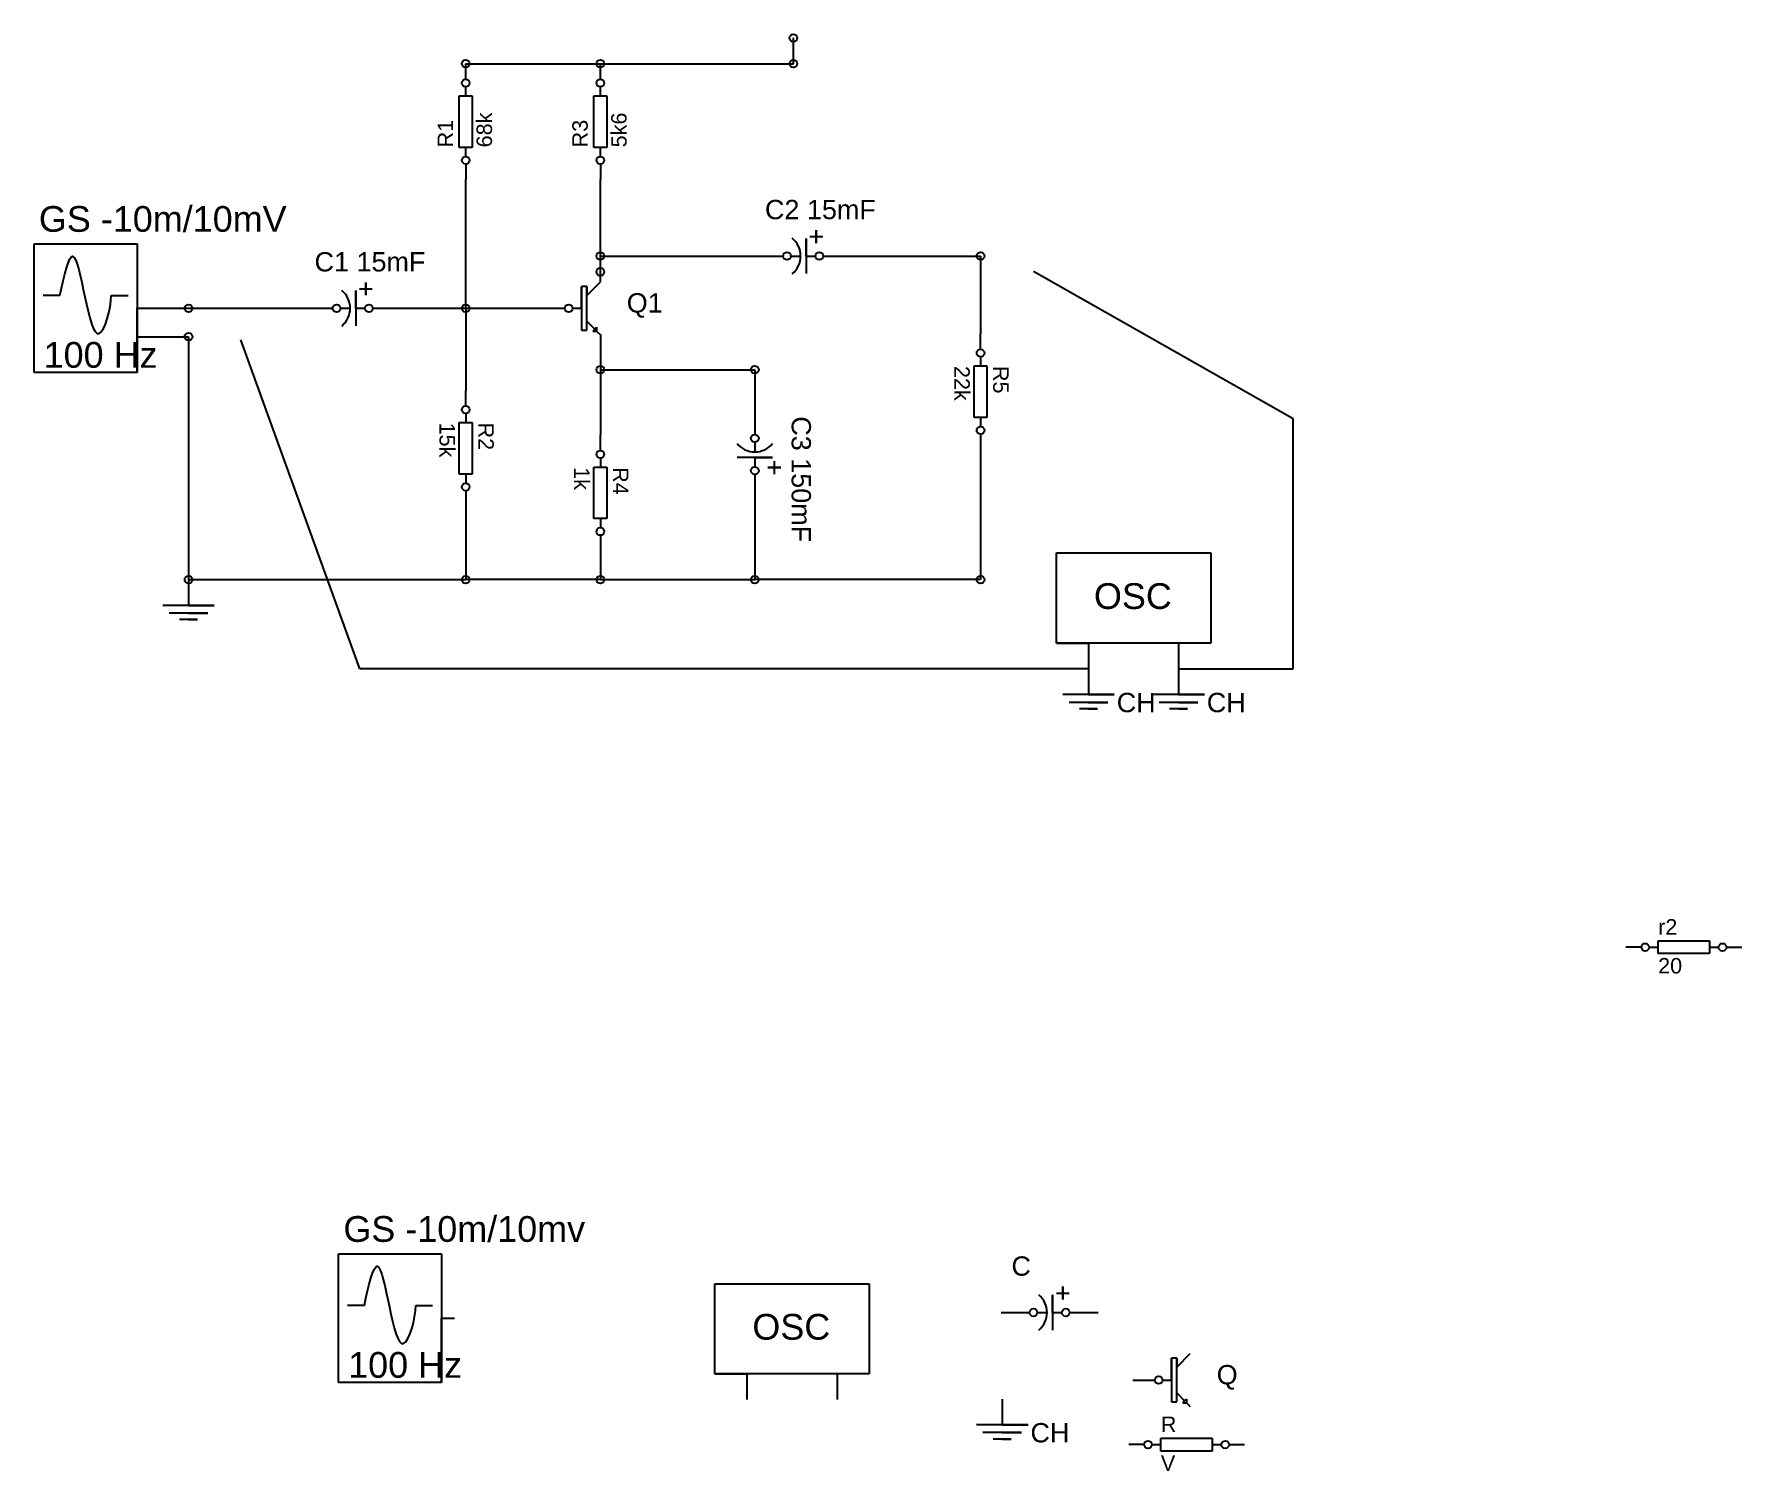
# Model space of a CAD drawing. Header units: millimetres. Extents: x 130 to 263, y -32 to 80.
import ezdxf

# ---------------------------------------------------------------- set-up
doc = ezdxf.new("R2010")
doc.units = ezdxf.units.MM
doc.header["$LTSCALE"] = 0.5
doc.header["$MEASUREMENT"] = 0
doc.styles.get("Standard").update_dxf_attribs({"font": 'arial.ttf'})

# ---------------------------------------------------------------- blocks, each defined once
blk = doc.blocks.new('sursa alternativ')
for p, q in [((-9, -5), (-9, 5)), ((-9, 5), (-1, 5)), ((-1, 5), (-1, -5)), ((-9, -5), (-9, 1)), ((-7, 1), (-8.3, 1)), ((-3, 1), (-1.7, 1)), ((-1, -5), (-1, 0)), ((-1, 0), (0, 0)), ((-1, -5), (-9, -5))]:
    blk.add_line(p, q)
blk.add_open_spline([(-7, 1), (-6.66, 2.54), (-5.63, 7.12), (-4.55, -5.37), (-3.01, -0.05), (-3, 1)], degree=3, knots=[0, 0, 0, 0, 3.197124, 9.536436, 12.649551, 12.649551, 12.649551, 12.649551])
for tag, p in [('TEXT', (-8.63, 5.94)), ('V', (-8.26, -4.62))]:
    blk.add_attdef(tag, p, '', height=2)
blk = doc.blocks.new('ch')
for p, q in [((0, 0), (0, -2)), ((2, -2), (-2, -2)), ((1.5, -2.61), (-1.5, -2.61)), ((0, -2), (2, -2)), ((0, -2.61), (1.5, -2.61)), ((0.7, -3.11), (-0.7, -3.11)), ((0, -3.11), (0.7, -3.11))]:
    blk.add_line(p, q)
blk.add_attdef('CH', (2.19, -3.37), '', height=1.5)
blk = doc.blocks.new('osc')
for p, q in [((-2.5, 2), (-2.5, 9)), ((-2.5, 9), (9.5, 9)), ((9.5, 9), (9.5, 2)), ((9.5, 2), (-2.5, 2)), ((-2.5, 2), (0, 2)), ((0, 2), (0, 0)), ((9.5, 2), (7, 2)), ((7, 2), (7, 0))]:
    blk.add_line(p, q)
at = {"insert": (0.42, 6.65), "char_height": 2, "attachment_point": 1}
blk.add_mtext_dynamic_manual_height_columns('OSC', width=5.675, gutter_width=10, heights=[0], dxfattribs=at)
blk = doc.blocks.new('condensator')
for p, q in [((3.99, 0), (3.99, 1.37)), ((3.99, 1.37), (3.99, -1.37)), ((4.28, 1.51), (4.78, 1.51)), ((4.78, 1.01), (4.78, 2.01)), ((4.78, 2.01), (4.78, 1.51)), ((4.78, 1.51), (4.78, 1.01)), ((4.78, 1.51), (5.28, 1.51)), ((0, 0), (2.2, 0)), ((2.8, 0), (3.5, 0)), ((3.5, 0), (3.55, 0)), ((3.99, 0), (4.71, 0)), ((5.31, 0), (7.54, 0))]:
    blk.add_line(p, q)
for centre in [(2.5, 0), (5.01, 0)]:
    blk.add_circle(centre, 0.3)
blk.add_arc((1.78, 0), 1.78, 309.2718, 50.7282)
blk.add_attdef('C', (0.79, 2.86), '', height=1.5)
blk = doc.blocks.new('tranzisteur')
for p, q in [((3, 0), (3, 1.7)), ((3, 1.7), (3, 0)), ((3.4, 1.7), (3, 1.7)), ((3.4, 1), (4.46, 2.06)), ((3.4, -1.7), (3.4, 1.7)), ((3.4, 1.7), (3.4, 1)), ((0, 0), (1.7, 0)), ((2.3, 0), (3, 0)), ((3, 0), (3, -1.7)), ((3.4, -1), (4.02, -1.62)), ((3, -1.7), (3.4, -1.7)), ((4.02, -1.62), (3.88, -1.77)), ((3.88, -1.77), (4.17, -1.77)), ((4.02, -1.62), (4.17, -1.48)), ((4.17, -1.48), (4.17, -1.77)), ((4.17, -1.77), (4.46, -2.06))]:
    blk.add_line(p, q)
blk.add_circle((2, 0), 0.3)
blk.add_attdef('Q', (6.51, -0.33), '', height=1.5)
blk = doc.blocks.new('rezisteur')
for p, q in [((1.2, 0), (0, 0)), ((1.8, 0), (2.5, 0)), ((2.5, 0), (2.5, 0.5)), ((2.5, 0.5), (6.5, 0.5)), ((2.5, -0.5), (2.5, 0)), ((6.5, 0.5), (6.5, 0)), ((6.5, 0), (6.5, -0.5)), ((6.5, 0), (7.2, 0)), ((7.8, 0), (9, 0)), ((6.5, -0.5), (2.5, -0.5))]:
    blk.add_line(p, q)
for centre in [(1.5, 0), (7.5, 0)]:
    blk.add_circle(centre, 0.3)
for tag, p in [('R', (2.5, 0.98)), ('V', (2.5, -2.04))]:
    blk.add_attdef(tag, p, '', height=1.2)

msp = doc.modelspace()

# ---------------------------------------------------------------- linework, layer by layer
for p, q in [((189.33, 77.68), (189.33, 79.68)), ((163.87, 77.68), (174.33, 77.68)), ((174.33, 77.68), (189.33, 77.68)), ((163.87, 58.68), (163.87, 68.68)), ((174.33, 62.74), (174.33, 68.68)), ((174.33, 60.74), (174.33, 62.74)), ((174.33, 62.74), (186.33, 62.74)), ((193.87, 62.74), (203.87, 62.74)), ((203.87, 62.74), (203.87, 56.7)), ((228.16, 50.08), (207.99, 61.53)), ((138.33, 58.68), (138.33, 56.47)), ((139.33, 58.68), (151.33, 58.68)), ((158.87, 58.68), (163.87, 58.68)), ((163.87, 58.68), (163.87, 52.3)), ((163.87, 58.68), (169.87, 58.68)), ((138.33, 56.47), (142.33, 56.47)), ((142.33, 56.47), (142.33, 37.6)), ((155.65, 30.67), (146.4, 56.23)), ((174.33, 56.62), (174.33, 48.84)), ((174.33, 53.91), (186.33, 53.91)), ((186.33, 53.91), (186.33, 51.08)), ((228.16, 30.67), (228.16, 50.08)), ((203.87, 47.7), (203.87, 37.6)), ((163.87, 43.3), (163.87, 37.6)), ((186.33, 43.54), (186.33, 37.6)), ((174.33, 39.84), (174.33, 37.6)), ((142.33, 37.6), (163.87, 37.6)), ((174.33, 37.6), (163.87, 37.6)), ((174.33, 37.6), (186.33, 37.6)), ((203.87, 37.6), (186.33, 37.6)), ((212.26, 30.67), (155.65, 30.67)), ((219.26, 30.67), (228.16, 30.67))]:
    msp.add_line(p, q)
for centre in [(189.33, 79.68), (163.87, 77.68), (174.33, 77.68), (189.33, 77.68), (174.33, 62.74), (203.87, 62.74), (174.33, 61.51), (142.33, 58.68), (163.87, 58.68), (142.33, 56.47), (174.33, 53.91), (186.33, 53.91), (142.33, 37.6), (163.87, 37.6), (174.33, 37.6), (186.33, 37.6), (203.87, 37.6)]:
    msp.add_circle(centre, 0.3)

# ---------------------------------------------------------------- block references
for name, p, rotation, values in [('rezisteur', (163.87, 68.68), 90, {'V': '68k', 'R': 'R1'}), ('rezisteur', (174.33, 68.68), 90, {'V': '5k6', 'R': 'R3'}), ('rezisteur', (203.87, 56.7), 270, {'V': '22k', 'R': 'R5'}), ('rezisteur', (163.87, 52.3), 270, {'V': '15k', 'R': 'R2'}), ('condensator', (186.33, 51.08), 270, {'C': 'C3 150mF'}), ('rezisteur', (174.33, 48.84), 270, {'V': '1k', 'R': 'R4'})]:
    msp.add_blockref(name, p, dxfattribs=dict(rotation=rotation)).add_auto_attribs(values)
for name, p, values in [('sursa alternativ', (139.33, 58.68), {'TEXT': 'GS -10m/10mV', 'V': '100 Hz'}), ('condensator', (186.33, 62.74), {'C': 'C2 15mF'}), ('condensator', (151.33, 58.68), {'C': 'C1 15mF'}), ('tranzisteur', (169.87, 58.68), {'Q': 'Q1'}), ('ch', (212.26, 30.67), {'CH': 'CH'}), ('ch', (219.26, 30.67), {'CH': 'CH'}), ('rezisteur', (254.02, 9.04), {'V': '20', 'R': 'r2'}), ('sursa alternativ', (162.99, -19.79), {'TEXT': 'GS -10m/10mv', 'V': '100 Hz'}), ('condensator', (205.48, -19.34), {'C': 'C'}), ('tranzisteur', (215.71, -24.59), {'Q': 'Q'}), ('ch', (205.56, -26.06), {'CH': 'CH'}), ('rezisteur', (215.38, -29.6), {'V': 'V', 'R': 'R'})]:
    msp.add_blockref(name, p).add_auto_attribs(values)
for name, p in [('osc', (212.26, 30.67)), ('ch', (142.33, 37.6)), ('osc', (185.72, -26.1))]:
    msp.add_blockref(name, p)

doc.saveas('drawing.dxf')
